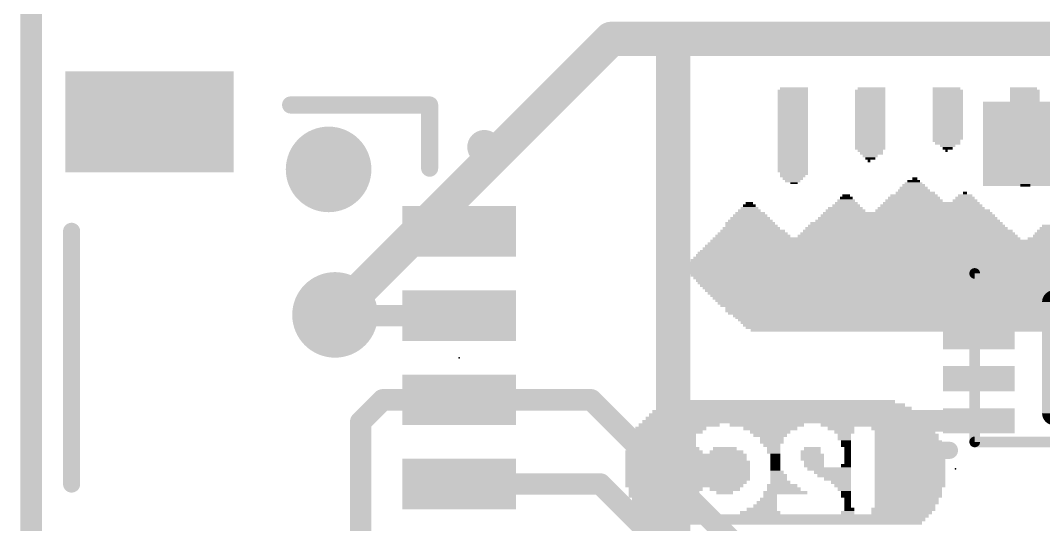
# Model space of a CAD drawing. Extents: x -34 to 73, y -13 to 26.
# Drawn here: x -0.13 to 12.02, y 10.72 to 16.7 of the extents above; entities that cross this region are included whole.
import ezdxf

# ---------------------------------------------------------------- set-up
doc = ezdxf.new("R2010")
doc.units = 0
for name, color, linetype in [('1', 12, 'CONTINUOUS'), ('16', 132, 'CONTINUOUS'), ('18', 110, 'CONTINUOUS'), ('20', 31, 'CONTINUOUS'), ('21', 41, 'CONTINUOUS'), ('22', 40, 'CONTINUOUS'), ('23', 53, 'CONTINUOUS'), ('24', 53, 'CONTINUOUS'), ('51', 53, 'CONTINUOUS')]:
    doc.layers.add(name, color=color, linetype=linetype)

# ---------------------------------------------------------------- blocks, each defined once
blk = doc.blocks.new('RECT')
blk.add_solid([(-0.5, -0.5), (0.5, -0.5), (-0.5, 0.5), (0.5, 0.5)])
blk = doc.blocks.new('RECT256000X224000R20')
at = {"const_width": 0.14}
blk.add_lwpolyline([(0.73, -0.56), (0.73, 0.56, 0.4142), (0.66, 0.63), (-0.66, 0.63, 0.4142), (-0.73, 0.56), (-0.73, -0.56, 0.4142), (-0.66, -0.63), (0.66, -0.63, 0.4142)], format="xyb", close=True, dxfattribs=at)
blk.add_solid([(-0.6854, -0.5854), (0.6854, -0.5854), (-0.6854, 0.5854), (0.6854, 0.5854)])
blk = doc.blocks.new('ROUNDV')
at = {"const_width": 0.5}
blk.add_lwpolyline([(0, -0.25, 1), (0, 0.25, 1), (0, -0.25)], format="xyb", dxfattribs=at)

msp = doc.modelspace()

# ---------------------------------------------------------------- linework, layer by layer
at = {"layer": '1', "const_width": 0.254}
for points in [[(0, 25.4), (0, 0)], [(3.6068, 13.208), (3.6148, 13.2)], [(3.6148, 13.2), (5.08, 13.2)], [(3.9116, 11.938), (4.1736, 12.2)], [(4.1736, 12.2), (5.08, 12.2)], [(5.08, 12.2), (6.6468, 12.2)], [(6.6468, 12.2), (9.994, 8.8528)], [(3.9116, 7.3152), (3.9116, 11.938)], [(11.25, 11.95), (10.402, 11.95)], [(5.08, 11.2), (6.7578, 11.2)], [(6.7578, 11.2), (9.525, 8.4328)]]:
    msp.add_lwpolyline(points, dxfattribs=at)
at = {"layer": '1', "const_width": 0.127}
for points in [[(3.6517, 13.2529, 1), (3.5619, 13.1631)], [(3.6148, 13.2635, 1), (3.6148, 13.1365)], [(3.5699, 13.1551, 1), (3.6597, 13.2449)], [(5.08, 13.1365, 1), (5.08, 13.2635)], [(4.1736, 12.2635, 1), (4.1736, 12.1365)], [(4.2185, 12.1551, 1), (4.1287, 12.2449)], [(5.08, 12.2635, 1), (5.08, 12.1365)], [(5.08, 12.1365, 1), (5.08, 12.2635)], [(6.6917, 12.2449, 1), (6.6019, 12.1551)], [(6.6468, 12.1365, 1), (6.6468, 12.2635)], [(3.9751, 11.938, 1), (3.8481, 11.938)], [(3.8667, 11.9829, 1), (3.9565, 11.8931)], [(10.402, 12.0135, 1), (10.402, 11.8865)], [(11.25, 11.8865, 1), (11.25, 12.0135)], [(5.08, 11.2635, 1), (5.08, 11.1365)], [(6.8027, 11.2449, 1), (6.7129, 11.1551)], [(6.7578, 11.1365, 1), (6.7578, 11.2635)]]:
    msp.add_lwpolyline(points, format="xyb", dxfattribs=at)
at = {"layer": '16'}
for points, const_width in [([(0, 0), (0, 25.4)], 0.254), ([(3.6068, 13.208), (6.8834, 16.4846)], 0.4064), ([(6.8834, 16.4846), (7.62, 16.4846)], 0.4064), ([(7.62, 16.4846), (13.5382, 16.4846)], 0.4064), ([(7.62, 8.89), (7.62, 16.4846)], 0.4064)]:
    msp.add_lwpolyline(points, dxfattribs=dict(at, const_width=const_width))
at = {"layer": '16', "const_width": 0.2032}
for points in [[(6.8834, 16.5862, 1), (6.8834, 16.383)], [(6.9552, 16.4128, 1), (6.8116, 16.5564)], [(7.62, 16.5862, 1), (7.62, 16.383)], [(7.7216, 16.4846, 1), (7.5184, 16.4846)], [(7.62, 16.383, 1), (7.62, 16.5862)], [(3.535, 13.2798, 1), (3.6786, 13.1362)]]:
    msp.add_lwpolyline(points, format="xyb", dxfattribs=at)
at = {"layer": '20', "const_width": 0.2032}
msp.add_lwpolyline([(0, 0), (0, 25.4)], dxfattribs=at)
at = {"layer": '21', "const_width": 0.2032}
for points in [[(3.08, 15.7), (4.73, 15.7)], [(4.73, 15.7), (4.73, 14.95)], [(0.48, 14.2), (0.48, 11.2)], [(10.6254, 13.5), (10.6254, 13.8)], [(10.6254, 13.8), (10.9, 13.8)], [(10.6254, 11.6), (10.6254, 11.9)], [(10.9, 11.6), (10.6254, 11.6)]]:
    msp.add_lwpolyline(points, dxfattribs=at)
at = {"layer": '21'}
for points, const_width in [([(3.08, 15.7508, 1), (3.08, 15.6492)], 0.1016), ([(4.7808, 15.7, 1), (4.6792, 15.7)], 0.1016), ([(4.73, 15.6492, 1), (4.73, 15.7508)], 0.1016), ([(5.38, 15.0984, 1), (5.38, 15.3016, 1), (5.38, 15.0984)], 0.2032), ([(4.6792, 14.95, 1), (4.7808, 14.95)], 0.1016), ([(0.5308, 14.2, 1), (0.4292, 14.2)], 0.1016), ([(10.2842, 13.5492, 1), (10.2842, 13.7492, 1), (10.2842, 13.5492)], 0.2032), ([(10.6762, 13.8, 1), (10.5746, 13.8)], 0.1016), ([(10.6254, 13.8508, 1), (10.6254, 13.7492)], 0.1016), ([(10.9, 13.7492, 1), (10.9, 13.8508)], 0.1016), ([(10.5746, 13.5, 1), (10.6762, 13.5)], 0.1016), ([(10.6762, 11.9, 1), (10.5746, 11.9)], 0.1016), ([(10.6254, 11.6508, 1), (10.6254, 11.5492)], 0.1016), ([(10.9, 11.5492, 1), (10.9, 11.6508)], 0.1016), ([(10.5746, 11.6, 1), (10.6762, 11.6)], 0.1016), ([(0.4292, 11.2, 1), (0.5308, 11.2)], 0.1016)]:
    msp.add_lwpolyline(points, format="xyb", dxfattribs=dict(at, const_width=const_width))
at = {"layer": '23'}
msp.add_point((5.08, 12.7), dxfattribs=at)
at = {"layer": '24'}
msp.add_point((10.9728, 11.3792), dxfattribs=at)
at = {"layer": '51', "const_width": 0.0635}
for points in [[(11.2, 13.7318, 1), (11.2, 13.6683)], [(11.2318, 13.7, 1), (11.1683, 13.7)], [(11.2, 11.7318, 1), (11.2, 11.6683)], [(11.1683, 11.7, 1), (11.2318, 11.7)]]:
    msp.add_lwpolyline(points, format="xyb", dxfattribs=at)
at = {"layer": '51', "const_width": 0.127}
for points in [[(11.2, 13.7), (14.2, 13.7)], [(11.2, 11.7), (11.2, 13.7)], [(14.2, 11.7), (11.2, 11.7)]]:
    msp.add_lwpolyline(points, dxfattribs=at)

# ---------------------------------------------------------------- block references
at = {"layer": '1', "rotation": 270}
for p, xscale, yscale in [((1.405, 15.5), 1.2, 2), ((5.08, 14.2), 0.6, 1.35), ((5.08, 13.2), 0.6, 1.35), ((11.25, 13.45), 0.3, 0.85), ((11.25, 12.95), 0.3, 0.85), ((11.25, 12.45), 0.3, 0.85), ((5.08, 12.2), 0.6, 1.35), ((11.25, 11.95), 0.3, 0.85), ((5.08, 11.2), 0.6, 1.35)]:
    msp.add_blockref('RECT', p, dxfattribs=dict(at, xscale=xscale, yscale=yscale))
at = {"layer": '1', "xscale": 1.1, "rotation": 180}
msp.add_blockref('RECT', (11.85, 15.24), dxfattribs=at)
at = {"layer": '1', "rotation": 270}
msp.add_blockref('RECT256000X224000R20', (12.7, 12.7), dxfattribs=at)
at = {"layer": '18', "xscale": 1.016, "yscale": 1.016}
for p in [(3.5306, 14.9352), (3.5306, 14.9352), (3.6068, 13.208), (3.6068, 13.208)]:
    msp.add_blockref('ROUNDV', p, dxfattribs=at)
at = {"layer": '22', "rotation": 180}
for p, xscale, yscale in [((9.055, 15.895), 0.33, 0.03), ((9.975, 15.895), 0.33, 0.03), ((10.865, 15.895), 0.33, 0.03), ((11.78, 15.895), 0.32, 0.03), ((9.04, 15.865), 0.36, 0.03), ((9.04, 15.835), 0.36, 0.03), ((9.04, 15.805), 0.36, 0.03), ((9.04, 15.775), 0.36, 0.03), ((9.96, 15.865), 0.36, 0.03), ((9.96, 15.835), 0.36, 0.03), ((9.96, 15.805), 0.36, 0.03), ((9.96, 15.775), 0.36, 0.03), ((10.88, 15.865), 0.36, 0.03), ((10.88, 15.835), 0.36, 0.03), ((10.88, 15.805), 0.36, 0.03), ((10.88, 15.775), 0.36, 0.03), ((11.795, 15.865), 0.35, 0.03), ((11.795, 15.835), 0.35, 0.03), ((11.795, 15.805), 0.35, 0.03), ((11.795, 15.775), 0.35, 0.03), ((9.04, 15.745), 0.36, 0.03), ((9.04, 15.715), 0.36, 0.03), ((9.04, 15.685), 0.36, 0.03), ((9.04, 15.655), 0.36, 0.03), ((9.96, 15.745), 0.36, 0.03), ((9.96, 15.715), 0.36, 0.03), ((9.96, 15.685), 0.36, 0.03), ((9.96, 15.655), 0.36, 0.03), ((10.88, 15.745), 0.36, 0.03), ((10.88, 15.715), 0.36, 0.03), ((10.88, 15.685), 0.36, 0.03), ((10.88, 15.655), 0.36, 0.03), ((11.795, 15.745), 0.35, 0.03), ((11.795, 15.715), 0.35, 0.03), ((11.795, 15.685), 0.35, 0.03), ((11.795, 15.655), 0.35, 0.03), ((9.04, 15.625), 0.36, 0.03), ((9.04, 15.595), 0.36, 0.03), ((9.04, 15.57), 0.36, 0.02), ((9.04, 15.545), 0.36, 0.03), ((9.96, 15.625), 0.36, 0.03), ((9.96, 15.595), 0.36, 0.03), ((9.96, 15.57), 0.36, 0.02), ((9.96, 15.545), 0.36, 0.03), ((10.88, 15.625), 0.36, 0.03), ((10.88, 15.595), 0.36, 0.03), ((10.88, 15.57), 0.36, 0.02), ((10.88, 15.545), 0.36, 0.03), ((11.795, 15.625), 0.35, 0.03), ((11.795, 15.595), 0.35, 0.03), ((11.795, 15.57), 0.35, 0.02), ((11.795, 15.545), 0.35, 0.03), ((9.04, 15.515), 0.36, 0.03), ((9.04, 15.485), 0.36, 0.03), ((9.04, 15.455), 0.36, 0.03), ((9.04, 15.425), 0.36, 0.03), ((9.96, 15.515), 0.36, 0.03), ((9.96, 15.485), 0.36, 0.03), ((9.96, 15.455), 0.36, 0.03), ((9.96, 15.425), 0.36, 0.03), ((10.88, 15.515), 0.36, 0.03), ((10.88, 15.485), 0.36, 0.03), ((10.88, 15.455), 0.36, 0.03), ((10.88, 15.425), 0.36, 0.03), ((11.795, 15.515), 0.35, 0.03), ((11.795, 15.485), 0.35, 0.03), ((11.795, 15.455), 0.35, 0.03), ((11.795, 15.425), 0.35, 0.03), ((9.04, 15.395), 0.36, 0.03), ((9.04, 15.365), 0.36, 0.03), ((9.04, 15.335), 0.36, 0.03), ((9.04, 15.305), 0.36, 0.03), ((9.96, 15.395), 0.36, 0.03), ((9.96, 15.365), 0.36, 0.03), ((9.96, 15.335), 0.36, 0.03), ((9.96, 15.305), 0.36, 0.03), ((10.88, 15.395), 0.36, 0.03), ((10.88, 15.365), 0.36, 0.03), ((10.88, 15.335), 0.36, 0.03), ((10.88, 15.305), 0.36, 0.03), ((11.795, 15.395), 0.35, 0.03), ((11.795, 15.365), 0.35, 0.03), ((11.795, 15.335), 0.35, 0.03), ((11.795, 15.305), 0.35, 0.03), ((9.04, 15.275), 0.36, 0.03), ((9.04, 15.245), 0.36, 0.03), ((9.04, 15.215), 0.36, 0.03), ((9.04, 15.185), 0.36, 0.03), ((9.96, 15.275), 0.36, 0.03), ((9.96, 15.245), 0.36, 0.03), ((9.96, 15.215), 0.36, 0.03), ((9.96, 15.185), 0.36, 0.03), ((10.865, 15.275), 0.33, 0.03), ((10.88, 15.245), 0.3, 0.03), ((10.88, 15.215), 0.18, 0.03), ((10.88, 15.185), 0.12, 0.03), ((11.795, 15.275), 0.35, 0.03), ((11.795, 15.245), 0.35, 0.03), ((11.795, 15.215), 0.35, 0.03), ((11.795, 15.185), 0.35, 0.03), ((9.04, 15.155), 0.36, 0.03), ((9.04, 15.125), 0.36, 0.03), ((9.04, 15.095), 0.36, 0.03), ((9.04, 15.065), 0.36, 0.03), ((9.96, 15.155), 0.3, 0.03), ((9.975, 15.125), 0.27, 0.03), ((9.96, 15.095), 0.18, 0.03), ((9.96, 15.065), 0.12, 0.03), ((10.865, 15.155), 0.03, 0.03), ((11.795, 15.155), 0.35, 0.03), ((11.795, 15.125), 0.35, 0.03), ((11.795, 15.095), 0.35, 0.03), ((11.795, 15.065), 0.35, 0.03), ((9.04, 15.035), 0.36, 0.03), ((9.04, 15.005), 0.36, 0.03), ((9.04, 14.975), 0.36, 0.03), ((9.04, 14.945), 0.36, 0.03), ((9.945, 15.035), 0.03, 0.03), ((11.795, 15.035), 0.35, 0.03), ((11.795, 15.005), 0.35, 0.03), ((11.795, 14.975), 0.35, 0.03), ((11.795, 14.945), 0.35, 0.03), ((9.04, 14.915), 0.36, 0.03), ((9.055, 14.885), 0.33, 0.03), ((9.04, 14.855), 0.3, 0.03), ((9.04, 14.825), 0.24, 0.03), ((10.49, 14.825), 0.06, 0.03), ((11.795, 14.915), 0.35, 0.03), ((11.795, 14.885), 0.35, 0.03), ((11.795, 14.855), 0.35, 0.03), ((11.795, 14.825), 0.29, 0.03), ((9.04, 14.795), 0.18, 0.03), ((9.055, 14.77), 0.09, 0.02), ((10.48, 14.685), 0.38, 0.03), ((10.475, 14.715), 0.33, 0.03), ((10.475, 14.745), 0.27, 0.03), ((10.475, 14.77), 0.21, 0.02), ((10.475, 14.795), 0.15, 0.03), ((11.78, 14.795), 0.26, 0.03), ((11.8, 14.77), 0.18, 0.02), ((11.8, 14.745), 0.12, 0.03), ((9.675, 14.565), 0.21, 0.03), ((9.675, 14.595), 0.15, 0.03), ((9.675, 14.625), 0.09, 0.03), ((10.48, 14.565), 0.68, 0.03), ((10.48, 14.595), 0.62, 0.03), ((10.48, 14.625), 0.56, 0.03), ((10.495, 14.655), 0.47, 0.03), ((11.085, 14.565), 0.29, 0.03), ((11.085, 14.595), 0.23, 0.03), ((11.085, 14.625), 0.17, 0.03), ((11.085, 14.655), 0.05, 0.03), ((8.525, 14.445), 0.27, 0.03), ((8.525, 14.475), 0.21, 0.03), ((8.525, 14.505), 0.15, 0.03), ((8.525, 14.535), 0.09, 0.03), ((9.665, 14.445), 0.47, 0.03), ((9.665, 14.475), 0.41, 0.03), ((9.675, 14.505), 0.33, 0.03), ((9.675, 14.535), 0.27, 0.03), ((10.7, 14.445), 1.36, 0.03), ((10.685, 14.475), 1.27, 0.03), ((10.685, 14.505), 1.21, 0.03), ((10.685, 14.535), 1.15, 0.03), ((8.535, 14.325), 0.53, 0.03), ((8.535, 14.355), 0.47, 0.03), ((8.535, 14.385), 0.41, 0.03), ((8.535, 14.415), 0.35, 0.03), ((10.405, 14.325), 2.19, 0.03), ((10.405, 14.355), 2.13, 0.03), ((10.405, 14.385), 2.07, 0.03), ((10.405, 14.415), 2.01, 0.03), ((8.565, 14.205), 0.77, 0.03), ((8.55, 14.235), 0.68, 0.03), ((8.535, 14.295), 0.59, 0.03), ((8.55, 14.265), 0.62, 0.03), ((10.405, 14.205), 2.49, 0.03), ((10.39, 14.235), 2.4, 0.03), ((10.39, 14.265), 2.34, 0.03), ((10.39, 14.295), 2.28, 0.03), ((13.085, 14.205), 2.29, 0.03), ((13.1, 14.235), 2.26, 0.03), ((13.115, 14.265), 2.23, 0.03), ((11.16, 14.085), 6.2, 0.03), ((9.915, 14.115), 3.65, 0.03), ((8.565, 14.145), 0.89, 0.03), ((8.565, 14.175), 0.83, 0.03), ((10.405, 14.145), 2.61, 0.03), ((10.405, 14.175), 2.55, 0.03), ((13.045, 14.115), 2.43, 0.03), ((13.075, 14.145), 2.37, 0.03), ((13.085, 14.175), 2.35, 0.03), ((11.115, 13.97), 6.35, 0.02), ((11.13, 13.995), 6.32, 0.03), ((11.145, 14.025), 6.29, 0.03), ((11.145, 14.055), 6.23, 0.03), ((11.085, 13.855), 6.51, 0.03), ((11.085, 13.885), 6.45, 0.03), ((11.1, 13.915), 6.42, 0.03), ((11.1, 13.945), 6.38, 0.03), ((11.055, 13.765), 6.63, 0.03), ((11.055, 13.795), 6.57, 0.03), ((11.07, 13.735), 6.6, 0.03), ((11.07, 13.825), 6.54, 0.03), ((11.085, 13.705), 6.63, 0.03), ((11.13, 13.675), 6.6, 0.03), ((11.145, 13.645), 6.57, 0.03), ((11.175, 13.615), 6.57, 0.03), ((11.2, 13.585), 6.58, 0.03), ((11.23, 13.555), 6.58, 0.03), ((11.245, 13.525), 6.55, 0.03), ((11.275, 13.495), 6.55, 0.03), ((11.305, 13.465), 6.55, 0.03), ((11.335, 13.435), 6.55, 0.03), ((11.365, 13.405), 6.55, 0.03), ((11.41, 13.375), 6.58, 0.03), ((11.44, 13.345), 6.58, 0.03), ((11.47, 13.315), 6.58, 0.03), ((11.53, 13.285), 6.58, 0.03), ((11.56, 13.255), 6.64, 0.03), ((11.605, 13.225), 6.67, 0.03), ((11.68, 13.195), 6.7, 0.03), ((11.735, 13.17), 6.75, 0.02), ((11.99, 13.145), 7.2, 0.03), ((12.035, 13.115), 7.23, 0.03), ((12.08, 13.085), 7.26, 0.03), ((12.11, 13.055), 7.26, 0.03), ((12.155, 13.025), 7.23, 0.03), ((8.9528, 12.1392), 2.84, 0.04), ((8.9528, 12.1792), 2.6, 0.04), ((8.9528, 12.0192), 3.24, 0.04), ((8.9528, 12.0592), 3.16, 0.04), ((8.9528, 12.0992), 3, 0.04), ((7.6928, 11.8992), 0.96, 0.04), ((8.9528, 11.9392), 3.4, 0.04), ((8.9528, 11.9792), 3.32, 0.04), ((8.7328, 11.8992), 0.88, 0.04), ((10.0328, 11.8992), 1.32, 0.04), ((7.5128, 11.7792), 0.76, 0.04), ((7.5928, 11.8592), 0.84, 0.04), ((7.5728, 11.8192), 0.8, 0.04), ((8.7728, 11.8592), 0.64, 0.04), ((8.7728, 11.8192), 0.48, 0.04), ((8.7728, 11.7792), 0.4, 0.04), ((9.6128, 11.8592), 0.32, 0.04), ((9.6528, 11.8192), 0.24, 0.04), ((9.6528, 11.7792), 0.16, 0.04), ((10.3528, 11.8592), 0.76, 0.04), ((10.3728, 11.8192), 0.72, 0.04), ((10.3928, 11.7792), 0.76, 0.04), ((7.4928, 11.6992), 0.8, 0.04), ((7.4928, 11.6592), 0.8, 0.04), ((7.5128, 11.7392), 0.76, 0.04), ((8.7928, 11.7392), 0.28, 0.04), ((8.7928, 11.6992), 0.28, 0.04), ((8.7928, 11.6592), 0.2, 0.04), ((9.6528, 11.7392), 0.16, 0.04), ((9.6728, 11.6992), 0.12, 0.04), ((9.6728, 11.6592), 0.12, 0.04), ((10.3928, 11.7392), 0.76, 0.04), ((10.4128, 11.6992), 0.8, 0.04), ((10.4128, 11.6592), 0.8, 0.04), ((7.5128, 11.5792), 0.92, 0.04), ((7.7728, 11.5392), 1.44, 0.04), ((7.5128, 11.6192), 0.84, 0.04), ((8.2528, 11.5792), 0.4, 0.04), ((8.2328, 11.6192), 0.28, 0.04), ((8.8128, 11.6192), 0.16, 0.04), ((8.8128, 11.5792), 0.16, 0.04), ((8.8328, 11.5392), 0.12, 0.04), ((9.2528, 11.5792), 0.24, 0.04), ((9.2728, 11.5392), 0.28, 0.04), ((9.2728, 11.6192), 0.2, 0.04), ((9.6928, 11.6192), 0.08, 0.04), ((9.6928, 11.5792), 0.08, 0.04), ((9.6928, 11.5392), 0.08, 0.04), ((10.4128, 11.6192), 0.8, 0.04), ((10.4328, 11.5792), 0.84, 0.04), ((10.4328, 11.5392), 0.84, 0.04), ((7.7728, 11.4992), 1.44, 0.04), ((7.7928, 11.4592), 1.48, 0.04), ((7.7928, 11.4192), 1.48, 0.04), ((8.8328, 11.4992), 0.12, 0.04), ((8.8328, 11.4592), 0.12, 0.04), ((8.8328, 11.4192), 0.12, 0.04), ((9.2728, 11.4992), 0.28, 0.04), ((9.2928, 11.4592), 0.24, 0.04), ((9.2928, 11.4192), 0.24, 0.04), ((9.6728, 11.4192), 0.12, 0.04), ((9.6928, 11.4992), 0.08, 0.04), ((9.6928, 11.4592), 0.08, 0.04), ((10.4328, 11.4992), 0.84, 0.04), ((10.4328, 11.4592), 0.84, 0.04), ((10.4328, 11.4192), 0.84, 0.04), ((7.7928, 11.3792), 1.48, 0.04), ((7.7928, 11.3392), 1.48, 0.04), ((7.7928, 11.2992), 1.48, 0.04), ((8.8328, 11.3792), 0.12, 0.04), ((8.8528, 11.3392), 0.16, 0.04), ((8.8728, 11.2992), 0.2, 0.04), ((9.4728, 11.3792), 0.52, 0.04), ((9.5128, 11.3392), 0.44, 0.04), ((9.5328, 11.2992), 0.4, 0.04), ((10.4328, 11.3792), 0.84, 0.04), ((10.4328, 11.3392), 0.84, 0.04), ((10.4328, 11.2992), 0.84, 0.04), ((7.7928, 11.2592), 1.48, 0.04), ((7.7728, 11.2192), 1.44, 0.04), ((7.7528, 11.1792), 1.4, 0.04), ((8.9128, 11.1792), 0.36, 0.04), ((8.8728, 11.2592), 0.2, 0.04), ((8.8928, 11.2192), 0.24, 0.04), ((9.5728, 11.2592), 0.32, 0.04), ((9.6128, 11.2192), 0.24, 0.04), ((9.6328, 11.1792), 0.2, 0.04), ((10.4328, 11.2592), 0.84, 0.04), ((10.4328, 11.2192), 0.84, 0.04), ((10.4328, 11.1792), 0.84, 0.04), ((7.5328, 11.1392), 0.88, 0.04), ((7.5128, 11.0992), 0.84, 0.04), ((7.4928, 11.0592), 0.8, 0.04), ((8.2328, 11.1392), 0.36, 0.04), ((8.2328, 11.0992), 0.2, 0.04), ((8.9528, 11.0992), 0.52, 0.04), ((8.7728, 11.0592), 0.16, 0.04), ((8.9328, 11.1392), 0.4, 0.04), ((9.6528, 11.1392), 0.16, 0.04), ((9.6728, 11.0992), 0.12, 0.04), ((9.6728, 11.0592), 0.12, 0.04), ((10.4128, 11.1392), 0.8, 0.04), ((10.4128, 11.0992), 0.8, 0.04), ((10.4128, 11.0592), 0.8, 0.04), ((7.5128, 11.0192), 0.76, 0.04), ((7.5128, 10.9792), 0.76, 0.04), ((7.5528, 10.9392), 0.76, 0.04), ((8.7128, 10.9392), 0.28, 0.04), ((8.7328, 10.9792), 0.24, 0.04), ((8.7528, 11.0192), 0.2, 0.04), ((9.6928, 11.0192), 0.08, 0.04), ((9.6928, 10.9792), 0.08, 0.04), ((9.6928, 10.9392), 0.08, 0.04), ((10.3928, 11.0192), 0.76, 0.04), ((10.3928, 10.9792), 0.76, 0.04), ((10.3728, 10.9392), 0.72, 0.04), ((7.5728, 10.8992), 0.8, 0.04), ((7.6328, 10.8592), 0.84, 0.04), ((8.9528, 10.8192), 3.4, 0.04), ((8.6528, 10.8592), 0.48, 0.04), ((8.6728, 10.8992), 0.36, 0.04), ((9.6928, 10.8592), 0.16, 0.04), ((9.7128, 10.8992), 0.12, 0.04), ((10.3528, 10.8992), 0.76, 0.04), ((10.3328, 10.8592), 0.72, 0.04), ((8.9528, 10.7792), 3.32, 0.04), ((8.9528, 10.7392), 3.24, 0.04)]:
    msp.add_blockref('RECT', p, dxfattribs=dict(at, xscale=xscale, yscale=yscale))
at = {"layer": '51', "xscale": 0.5001, "yscale": 0.95, "rotation": 180}
msp.add_blockref('RECT', (12.1197, 15.2349), dxfattribs=at)

doc.saveas('drawing.dxf')
